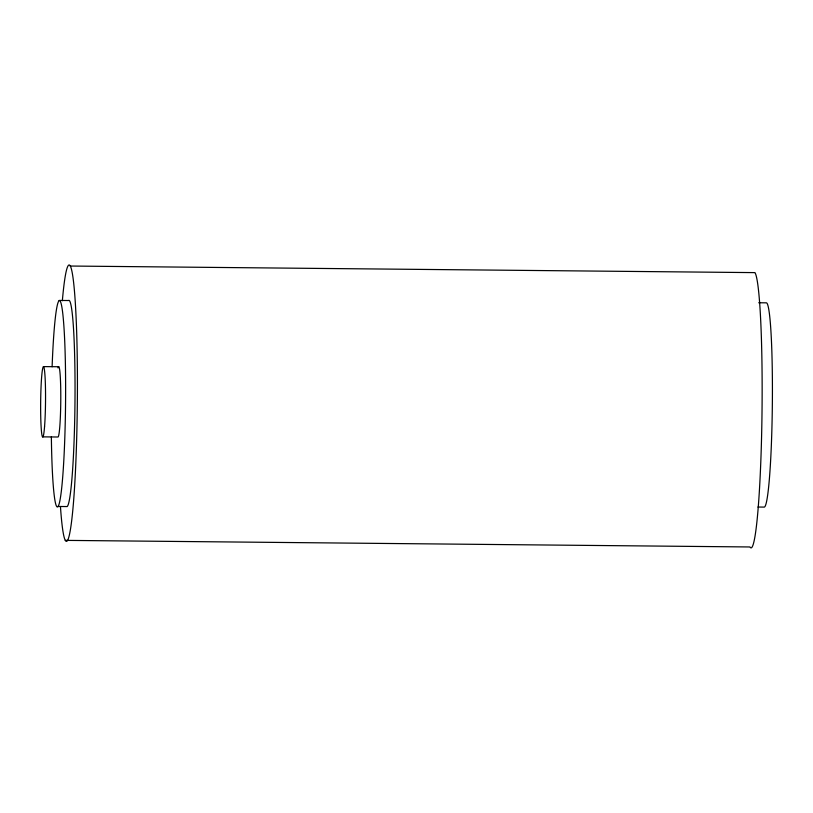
<?xml version="1.0" encoding="UTF-8"?>
<svg xmlns="http://www.w3.org/2000/svg" width="813" height="813" viewBox="0 0 813 813"><rect width="100%" height="100%" fill="white"/><g stroke="black" fill="none" stroke-linecap="round" stroke-linejoin="round"><path stroke-width="1.22" d="M70.284 266.034L754.972 272.619A138.251 9.553 -89.4 0 1 761.791 426.927A138.251 9.553 -89.4 0 1 749.972 546.966L65.284 540.381M758.702 302.761L766.293 302.832A102.143 7.053 -89.4 0 1 772.33 405.646A102.143 7.053 -89.4 0 1 764.25 507.099L757.919 507.038M59.105 300.434L68.516 300.525A103.119 7.124 -89.4 0 1 74.999 399.203A103.119 7.124 -89.4 0 1 67.154 506.56L57.743 506.469M43.414 366.602L58.668 366.744M42.743 436.855L57.997 437.008A35.132 2.429 -89.4 0 0 60.782 397.293A35.132 2.429 -89.4 0 0 58.028 367.943M62.357 300.719A138.251 9.553 -89.4 0 1 75.548 306.775A138.251 9.553 -89.4 0 1 73.78 498.694A138.251 9.553 -89.4 0 1 60.457 506.58M52.113 366.765A103.119 7.124 -89.4 0 1 63.556 321.755A103.119 7.124 -89.4 0 1 61.778 487.231A103.119 7.124 -89.4 0 1 51.361 436.855M44.563 426.571A35.132 2.429 -89.4 0 0 44.034 367.801A35.132 2.429 -89.4 0 0 40.65 410.819A35.132 2.429 -89.4 0 0 44.563 426.571"/></g></svg>
